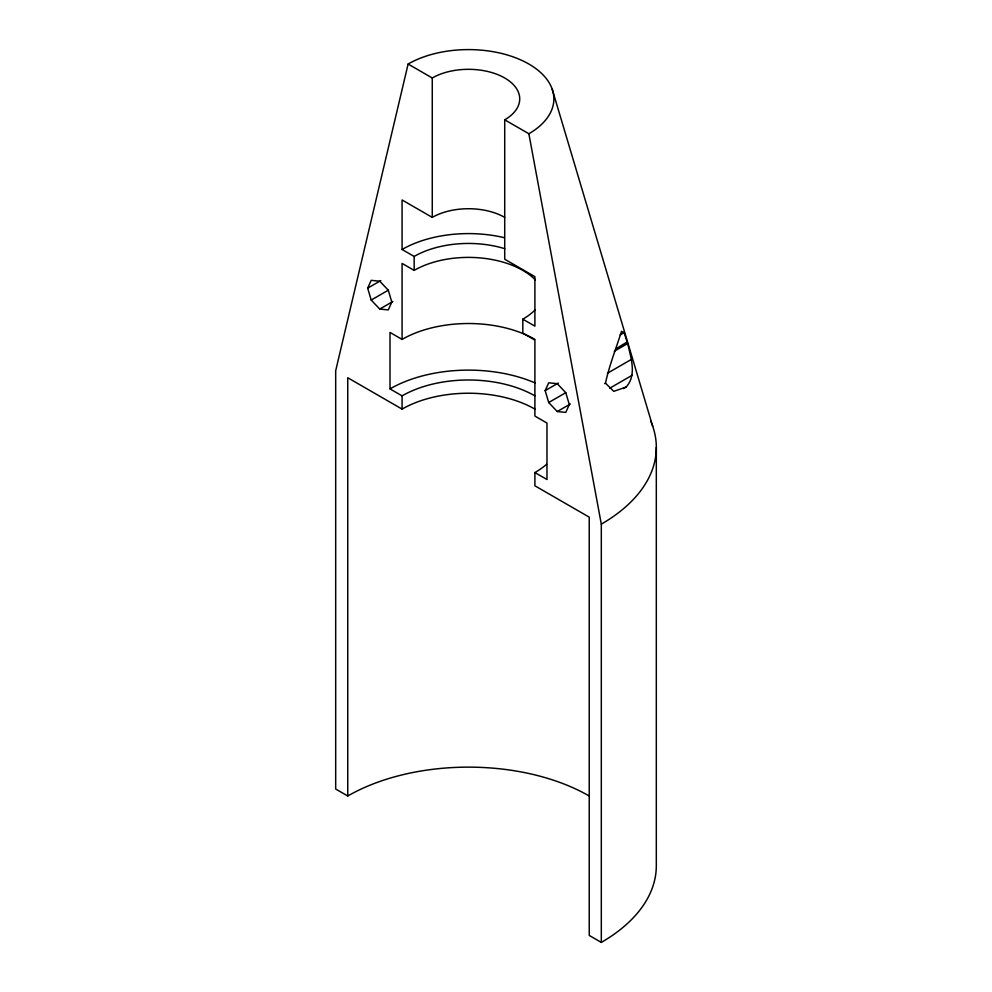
<?xml version="1.0" encoding="UTF-8"?>
<svg xmlns="http://www.w3.org/2000/svg" width="992" height="992" viewBox="0 0 992 992"><rect width="100%" height="100%" fill="white"/><g stroke="black" fill="none" stroke-linecap="round" stroke-linejoin="round"><path stroke-width="1.49" d="M546.58 464.33A93.918 54.225 0 0 1 534.899 472.552L534.899 485.795L589.236 517.154L589.236 935.431L601.313 942.4L601.313 524.136L528.86 133.746A85.374 49.29 0 0 0 528.86 64.034A85.374 49.29 0 0 0 408.121 64.034L335.68 370.772L335.68 789.037L347.746 796.006A170.76 98.58 0 0 1 589.236 796.006M604.649 383.656L605.48 383.185C609.262 365.354 616.106 348.576 621.488 331.303L624.092 332.655L627.899 344.286C630.825 358.013 637.05 375.075 626.113 387.054L623.435 388.591M367.672 288.164L371.206 280.339L379.75 281.195L388.281 290.197L391.815 302.101L388.281 309.913L379.75 309.07L371.206 300.055L367.672 288.164L380.792 280.587M545.166 390.637L548.7 382.813L557.244 383.668L565.775 392.671L569.309 404.575L565.775 412.399L557.244 411.544L548.7 402.529L545.166 390.637L558.285 383.061M615.524 349.06L627.18 341.955M371.206 300.055L388.269 290.21M379.75 309.07L392.869 301.494M620.149 334.936L624.092 332.655M614.308 351.23L627.676 343.517M548.7 402.529L565.762 392.683M607.34 373.302L631.259 359.488M557.244 411.544L570.363 403.967M609.77 388.194L632.115 375.286M626.113 387.054L613.763 391.332L605.48 383.185M408.121 64.034L432.264 77.984A51.224 29.574 0 0 1 504.717 77.984A51.224 29.574 0 0 1 504.717 119.809L504.717 259.234L534.899 276.656L534.899 326.157L522.821 319.176A76.843 44.367 0 0 0 535.345 309.678M504.717 119.809L528.86 133.746M504.717 217.397A51.224 29.574 0 0 0 432.264 217.397L402.082 199.975L402.082 249.476L414.16 256.444A76.843 44.367 0 0 1 504.717 248.682M535.345 279.893A76.843 44.367 0 0 0 414.16 270.382L402.082 263.413L402.082 339.4A93.918 54.225 0 0 1 534.899 339.4M402.082 339.4L390.005 332.432L390.005 388.889L402.082 395.87A93.918 54.225 0 0 1 534.899 395.87M534.899 472.552L546.976 479.52L546.976 423.051L534.899 416.082L534.899 340.095L522.821 333.126L522.821 319.176M534.899 409.113A93.918 54.225 0 0 0 402.082 409.113L347.746 377.741L347.746 796.006M552.234 89.28L652.711 426.3M656.32 447.454L656.32 865.718A187.835 108.438 0 0 1 601.313 942.4M432.264 77.984L432.264 217.397M414.16 256.444L414.16 270.382M402.082 395.87L402.082 409.113M650.69 421.104A187.835 108.438 0 0 1 601.313 524.136M390.005 388.889A110.992 64.083 0 0 1 535.234 382.999M402.082 249.476A93.918 54.225 0 0 1 504.432 237.72"/></g></svg>
